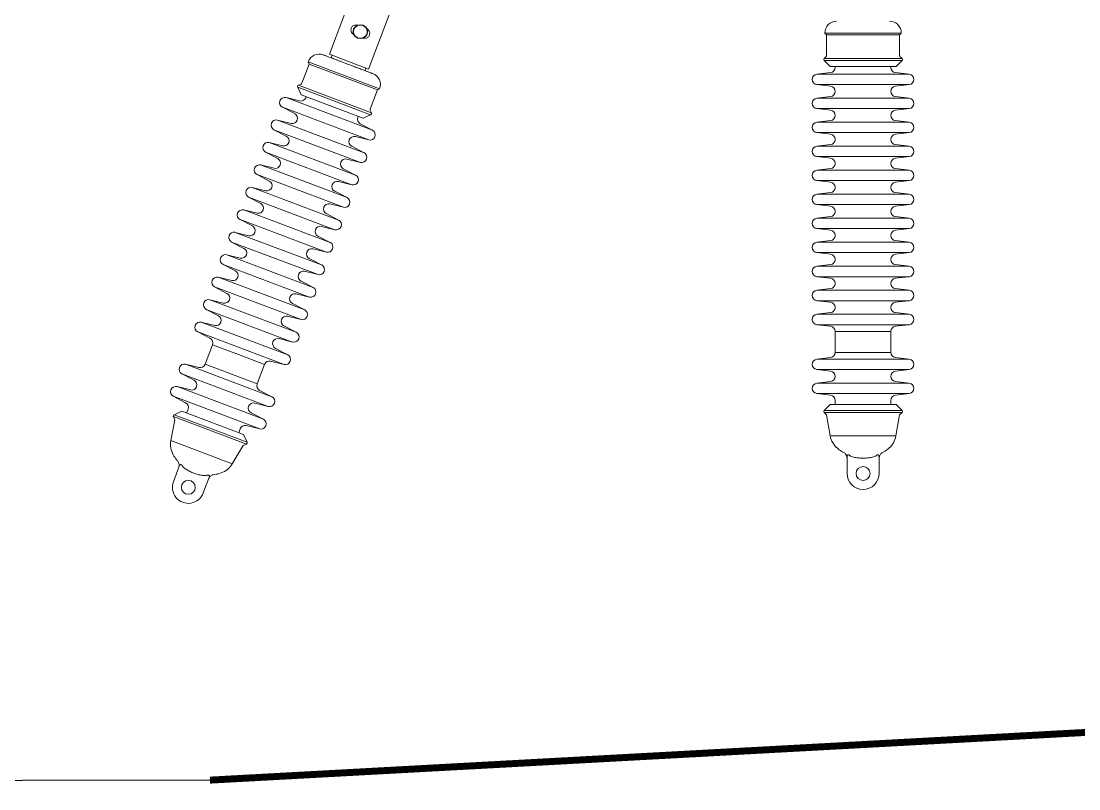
# Model space of a CAD drawing. Header units: millimetres. Extents: x -37020 to 35906, y -101 to 52234.
# Drawn here: x -342.589 to -341.069, y 318.874 to 319.977 of the extents above; entities that cross this region are included whole.
import ezdxf

# ---------------------------------------------------------------- set-up
doc = ezdxf.new("R2010")
doc.units = ezdxf.units.MM
doc.layers.add('Catenaria', color=2, linetype='Continuous')
doc.layers.add('catenaria_oll_explicación_apagar', color=40, linetype='Continuous')

msp = doc.modelspace()

# ---------------------------------------------------------------- linework, layer by layer
at = {"color": 8, "linetype": 'Continuous', "lineweight": 15}
for p, q in [((-342.146, 319.9297), (-341.9036, 320.5718)), ((-341.8472, 320.5505), (-342.0896, 319.9084)), ((-341.4313, 319.9577), (-341.4338, 319.9602)), ((-341.4338, 319.9602), (-341.3238, 319.9602)), ((-341.4313, 319.9281), (-341.4313, 319.9577)), ((-341.4313, 319.9577), (-341.3263, 319.9577)), ((-341.3238, 319.9602), (-341.3263, 319.9577)), ((-341.3263, 319.9577), (-341.3263, 319.9281)), ((-342.146, 319.9297), (-342.0896, 319.9084)), ((-342.1433, 319.9244), (-342.1419, 319.9282)), ((-341.4349, 319.9236), (-341.4319, 319.9266)), ((-341.4349, 319.9236), (-341.3227, 319.9236)), ((-341.3257, 319.9266), (-341.3227, 319.9236)), ((-342.1857, 319.8879), (-342.1752, 319.9156)), ((-342.1752, 319.9156), (-342.1767, 319.9188)), ((-342.1767, 319.9188), (-342.0738, 319.88)), ((-342.1752, 319.9156), (-342.077, 319.8785)), ((-342.0937, 319.91), (-342.0951, 319.9062)), ((-341.4263, 319.9122), (-341.4349, 319.9208)), ((-341.4349, 319.9208), (-341.3227, 319.9208)), ((-341.3313, 319.9122), (-341.4263, 319.9122)), ((-341.4188, 319.9107), (-341.4188, 319.9122)), ((-341.3388, 319.9122), (-341.3388, 319.9107)), ((-341.3227, 319.9208), (-341.3313, 319.9122)), ((-341.4452, 319.9009), (-341.4254, 319.9033)), ((-341.4452, 319.9009), (-341.3124, 319.9009)), ((-341.3322, 319.9033), (-341.3124, 319.9009)), ((-342.1866, 319.8713), (-342.1916, 319.8824)), ((-342.1916, 319.8824), (-342.0867, 319.8427)), ((-342.1906, 319.885), (-342.1867, 319.8868)), ((-342.1906, 319.885), (-342.0857, 319.8454)), ((-342.077, 319.8785), (-342.0875, 319.8508)), ((-342.0738, 319.88), (-342.077, 319.8785)), ((-341.4254, 319.8837), (-341.4452, 319.886)), ((-341.4452, 319.886), (-341.3124, 319.886)), ((-341.3124, 319.886), (-341.3322, 319.8837)), ((-342.2083, 319.8674), (-342.1889, 319.8626)), ((-342.2083, 319.8674), (-342.084, 319.8205)), ((-342.0977, 319.8377), (-342.1866, 319.8713)), ((-342.1801, 319.8672), (-342.1796, 319.8686)), ((-341.4452, 319.8664), (-341.4254, 319.8688)), ((-341.4452, 319.8664), (-341.3124, 319.8664)), ((-341.3322, 319.8688), (-341.3124, 319.8664)), ((-342.1958, 319.8443), (-342.2136, 319.8535)), ((-342.2136, 319.8535), (-342.0893, 319.8066)), ((-342.0874, 319.8492), (-342.0857, 319.8454)), ((-341.4254, 319.8492), (-341.4452, 319.8515)), ((-341.4452, 319.8515), (-341.3124, 319.8515)), ((-341.3124, 319.8515), (-341.3322, 319.8492)), ((-342.2205, 319.8351), (-342.2011, 319.8303)), ((-342.2205, 319.8351), (-342.0962, 319.7882)), ((-342.1047, 319.8404), (-342.1053, 319.839)), ((-342.0867, 319.8427), (-342.0977, 319.8377)), ((-341.4452, 319.8319), (-341.4254, 319.8343)), ((-341.4452, 319.8319), (-341.3124, 319.8319)), ((-341.3322, 319.8343), (-341.3124, 319.8319)), ((-342.208, 319.812), (-342.2257, 319.8212)), ((-342.2257, 319.8212), (-342.1015, 319.7743)), ((-342.1017, 319.8297), (-342.084, 319.8205)), ((-341.4254, 319.8147), (-341.4452, 319.817)), ((-341.4452, 319.817), (-341.3124, 319.817)), ((-341.3124, 319.817), (-341.3322, 319.8147)), ((-342.2327, 319.8028), (-342.2133, 319.7981)), ((-342.2327, 319.8028), (-342.1084, 319.7559)), ((-342.0893, 319.8066), (-342.1087, 319.8113)), ((-341.4452, 319.7974), (-341.4254, 319.7998)), ((-341.3322, 319.7998), (-341.3124, 319.7974)), ((-342.2202, 319.7797), (-342.2379, 319.7889)), ((-342.2379, 319.7889), (-342.1137, 319.742)), ((-342.1139, 319.7974), (-342.0962, 319.7882)), ((-341.4452, 319.7974), (-341.3124, 319.7974)), ((-342.2449, 319.7706), (-342.2255, 319.7658)), ((-342.2449, 319.7706), (-342.1206, 319.7237)), ((-342.1015, 319.7743), (-342.1209, 319.7791)), ((-341.4254, 319.7802), (-341.4452, 319.7825)), ((-341.4452, 319.7825), (-341.3124, 319.7825)), ((-341.3124, 319.7825), (-341.3322, 319.7802)), ((-342.2324, 319.7474), (-342.2501, 319.7566)), ((-342.2501, 319.7566), (-342.1259, 319.7097)), ((-342.1261, 319.7651), (-342.1084, 319.7559)), ((-341.4452, 319.7629), (-341.4254, 319.7653)), ((-341.4452, 319.7629), (-341.3124, 319.7629)), ((-341.3322, 319.7653), (-341.3124, 319.7629)), ((-342.1137, 319.742), (-342.133, 319.7468)), ((-341.4254, 319.7457), (-341.4452, 319.748)), ((-341.4452, 319.748), (-341.3124, 319.748)), ((-341.3124, 319.748), (-341.3322, 319.7457)), ((-342.2446, 319.7152), (-342.2623, 319.7244)), ((-342.2623, 319.7244), (-342.138, 319.6774)), ((-342.257, 319.7383), (-342.2377, 319.7335)), ((-342.257, 319.7383), (-342.1328, 319.6914)), ((-342.1383, 319.7329), (-342.1206, 319.7237)), ((-341.4452, 319.7284), (-341.4254, 319.7308)), ((-341.4452, 319.7284), (-341.3124, 319.7284)), ((-341.3322, 319.7308), (-341.3124, 319.7284)), ((-342.1259, 319.7097), (-342.1452, 319.7145)), ((-341.4254, 319.7112), (-341.4452, 319.7135)), ((-341.4452, 319.7135), (-341.3124, 319.7135)), ((-341.3124, 319.7135), (-341.3322, 319.7112)), ((-342.2692, 319.706), (-342.2498, 319.7012)), ((-342.2692, 319.706), (-342.145, 319.6591)), ((-342.1505, 319.7006), (-342.1328, 319.6914)), ((-341.4452, 319.6939), (-341.4254, 319.6963)), ((-341.4452, 319.6939), (-341.3124, 319.6939)), ((-341.3322, 319.6963), (-341.3124, 319.6939)), ((-342.2568, 319.6829), (-342.2745, 319.6921)), ((-342.2745, 319.6921), (-342.1502, 319.6452)), ((-342.138, 319.6774), (-342.1574, 319.6822)), ((-341.4254, 319.6767), (-341.4452, 319.679)), ((-341.4452, 319.679), (-341.3124, 319.679)), ((-341.3124, 319.679), (-341.3322, 319.6767)), ((-342.2814, 319.6737), (-342.262, 319.6689)), ((-342.2814, 319.6737), (-342.1572, 319.6268)), ((-342.1627, 319.6683), (-342.145, 319.6591)), ((-342.269, 319.6506), (-342.2867, 319.6598)), ((-342.2867, 319.6598), (-342.1624, 319.6129)), ((-342.1502, 319.6452), (-342.1696, 319.65)), ((-341.4452, 319.6594), (-341.4254, 319.6618)), ((-341.4452, 319.6594), (-341.3124, 319.6594)), ((-341.3322, 319.6618), (-341.3124, 319.6594)), ((-342.2936, 319.6415), (-342.2742, 319.6367)), ((-342.2936, 319.6415), (-342.1693, 319.5945)), ((-342.1749, 319.636), (-342.1572, 319.6268)), ((-341.4254, 319.6422), (-341.4452, 319.6445)), ((-341.4452, 319.6445), (-341.3124, 319.6445)), ((-341.3124, 319.6445), (-341.3322, 319.6422)), ((-342.2811, 319.6183), (-342.2989, 319.6275)), ((-342.2989, 319.6275), (-342.1746, 319.5806)), ((-342.1624, 319.6129), (-342.1818, 319.6177)), ((-341.4452, 319.6249), (-341.4254, 319.6273)), ((-341.4452, 319.6249), (-341.3124, 319.6249)), ((-341.3322, 319.6273), (-341.3124, 319.6249)), ((-342.3058, 319.6092), (-342.2864, 319.6044)), ((-342.3058, 319.6092), (-342.1815, 319.5623)), ((-342.187, 319.6038), (-342.1693, 319.5945)), ((-341.4254, 319.6077), (-341.4452, 319.61)), ((-341.4452, 319.61), (-341.3124, 319.61)), ((-341.3124, 319.61), (-341.3322, 319.6077)), ((-342.2933, 319.586), (-342.311, 319.5953)), ((-342.311, 319.5953), (-342.1868, 319.5483)), ((-341.4452, 319.5904), (-341.4254, 319.5928)), ((-341.4452, 319.5904), (-341.3124, 319.5904)), ((-341.3322, 319.5928), (-341.3124, 319.5904)), ((-342.318, 319.5769), (-342.2986, 319.5721)), ((-342.318, 319.5769), (-342.1937, 319.53)), ((-342.1992, 319.5715), (-342.1815, 319.5623)), ((-342.1746, 319.5806), (-342.194, 319.5854)), ((-341.4254, 319.5732), (-341.4452, 319.5755)), ((-341.4452, 319.5755), (-341.3124, 319.5755)), ((-341.3124, 319.5755), (-341.3322, 319.5732)), ((-342.3055, 319.5538), (-342.3232, 319.563)), ((-342.3232, 319.563), (-342.199, 319.5161)), ((-341.4452, 319.5559), (-341.4254, 319.5583)), ((-341.3322, 319.5583), (-341.3124, 319.5559)), ((-342.3302, 319.5446), (-342.3108, 319.5398)), ((-342.3302, 319.5446), (-342.2059, 319.4977)), ((-342.1868, 319.5483), (-342.2062, 319.5531)), ((-341.4452, 319.5559), (-341.3124, 319.5559)), ((-341.4254, 319.5387), (-341.4452, 319.541)), ((-341.4452, 319.541), (-341.3124, 319.541)), ((-341.3124, 319.541), (-341.3322, 319.5387)), ((-342.3177, 319.5215), (-342.3354, 319.5307)), ((-342.3354, 319.5307), (-342.2112, 319.4838)), ((-342.2114, 319.5392), (-342.1937, 319.53)), ((-341.4188, 319.5012), (-341.4188, 319.5312)), ((-341.4188, 319.5312), (-341.3788, 319.5312)), ((-341.3788, 319.5312), (-341.3388, 319.5312)), ((-341.3388, 319.5312), (-341.3388, 319.5012)), ((-342.3248, 319.4841), (-342.3142, 319.5122)), ((-342.3142, 319.5122), (-342.2767, 319.4981)), ((-342.199, 319.5161), (-342.2183, 319.5209)), ((-342.2767, 319.4981), (-342.2393, 319.4839)), ((-342.2236, 319.5069), (-342.2059, 319.4977)), ((-341.3388, 319.5012), (-341.4188, 319.5012)), ((-342.3529, 319.4843), (-342.3336, 319.4795)), ((-342.3529, 319.4843), (-342.2287, 319.4374)), ((-342.2499, 319.4559), (-342.3248, 319.4841)), ((-342.2393, 319.4839), (-342.2499, 319.4559)), ((-342.2112, 319.4838), (-342.2305, 319.4886)), ((-341.4452, 319.4914), (-341.4254, 319.4938)), ((-341.4452, 319.4914), (-341.3124, 319.4914)), ((-341.3322, 319.4938), (-341.3124, 319.4914)), ((-342.3405, 319.4612), (-342.3582, 319.4704)), ((-342.3582, 319.4704), (-342.2339, 319.4234)), ((-341.4254, 319.4742), (-341.4452, 319.4765)), ((-341.4452, 319.4765), (-341.3124, 319.4765)), ((-341.3124, 319.4765), (-341.3322, 319.4742)), ((-342.3651, 319.452), (-342.3457, 319.4472)), ((-342.3651, 319.452), (-342.2409, 319.4051)), ((-341.4452, 319.4569), (-341.4254, 319.4593)), ((-341.4452, 319.4569), (-341.3124, 319.4569)), ((-341.3322, 319.4593), (-341.3124, 319.4569)), ((-342.3527, 319.4289), (-342.3704, 319.4381)), ((-342.3704, 319.4381), (-342.2461, 319.3912)), ((-342.2464, 319.4466), (-342.2287, 319.4374)), ((-341.4254, 319.4397), (-341.4452, 319.442)), ((-341.4452, 319.442), (-341.3124, 319.442)), ((-341.3124, 319.442), (-341.3322, 319.4397)), ((-342.3513, 319.414), (-342.3491, 319.4196)), ((-342.2339, 319.4234), (-342.2533, 319.4282)), ((-341.4349, 319.4176), (-341.4263, 319.4262)), ((-341.4263, 319.4262), (-341.3313, 319.4262)), ((-341.4188, 319.4262), (-341.4188, 319.4322)), ((-341.3388, 319.4322), (-341.3388, 319.4262)), ((-341.3313, 319.4262), (-341.3227, 319.4176)), ((-342.3739, 319.3743), (-342.3683, 319.4044)), ((-342.3683, 319.4044), (-342.3703, 319.409)), ((-342.2654, 319.3694), (-342.3703, 319.409)), ((-342.3693, 319.4116), (-342.3583, 319.4166)), ((-342.2644, 319.372), (-342.3693, 319.4116)), ((-342.3583, 319.4166), (-342.2694, 319.3831)), ((-342.2586, 319.4143), (-342.2409, 319.4051)), ((-341.3227, 319.4176), (-341.4349, 319.4176)), ((-341.4313, 319.4112), (-341.4349, 319.4148)), ((-341.3227, 319.4148), (-341.4349, 319.4148)), ((-341.426, 319.3811), (-341.4313, 319.4112)), ((-341.3263, 319.4112), (-341.3316, 319.3811)), ((-341.3227, 319.4148), (-341.3263, 319.4112)), ((-342.2743, 319.3913), (-342.2764, 319.3857)), ((-342.2461, 319.3912), (-342.2655, 319.396)), ((-342.2856, 319.341), (-342.3739, 319.3743)), ((-342.2694, 319.3831), (-342.2644, 319.372)), ((-341.3316, 319.3811), (-341.426, 319.3811)), ((-342.27, 319.3673), (-342.2856, 319.341)), ((-342.2654, 319.3694), (-342.27, 319.3673)), ((-341.4018, 319.3272), (-341.4018, 319.3511)), ((-341.36, 319.3526), (-341.3608, 319.3519)), ((-341.3558, 319.3511), (-341.3558, 319.3515)), ((-341.3558, 319.3511), (-341.3558, 319.3272)), ((-342.3703, 319.3153), (-342.3619, 319.3376)), ((-342.3189, 319.3214), (-342.3273, 319.2991)), ((-342.3223, 319.3244), (-342.3233, 319.3239)), ((-342.3189, 319.3214), (-342.3188, 319.3218))]:
    msp.add_line(p, q, dxfattribs=at)
at = {"color": 8}
msp.add_circle((-342.1015, 319.9621), 0.01, dxfattribs=at)
at = {"color": 8, "linetype": 'Continuous', "lineweight": 15}
for centre in [(-341.3788, 319.3272), (-342.3488, 319.3072)]:
    msp.add_circle(centre, 0.01, dxfattribs=at)
for centre, radius, start, end in [((-341.4168, 319.9602), 0.017, 90, 180), ((-341.3408, 319.9602), 0.017, 0, 90), ((-342.1608, 319.9128), 0.017, 69.3154, 159.3154), ((-341.4334, 319.9222), 0.002, 135, 225), ((-341.4333, 319.9281), 0.002, 315, 0), ((-341.3243, 319.9281), 0.002, 180, 225), ((-341.3241, 319.9222), 0.002, 315, 45), ((-341.4263, 319.9107), 0.0075, 276.9668, 0), ((-341.3313, 319.9107), 0.0075, 180, 263.0332), ((-342.0897, 319.886), 0.017, 339.3154, 69.3154), ((-341.4443, 319.8935), 0.0075, 96.9668, 263.0332), ((-341.3133, 319.8935), 0.0075, 276.9668, 83.0332), ((-342.1898, 319.8832), 0.002, 114.3154, 204.3154), ((-342.1876, 319.8886), 0.002, 294.3154, 339.3154), ((-341.4263, 319.8762), 0.0075, 276.9668, 83.0332), ((-341.3313, 319.8762), 0.0075, 96.9668, 263.0332), ((-342.2101, 319.8601), 0.0075, 76.2822, 242.3487), ((-342.1871, 319.8699), 0.0075, 256.2822, 339.3154), ((-341.4443, 319.859), 0.0075, 96.9668, 263.0332), ((-341.3133, 319.859), 0.0075, 276.9668, 83.0332), ((-342.0856, 319.8501), 0.002, 159.3154, 204.3154), ((-342.0875, 319.8446), 0.002, 294.3154, 24.3154), ((-341.4263, 319.8417), 0.0075, 276.9668, 83.0332), ((-341.3313, 319.8417), 0.0075, 96.9668, 263.0332), ((-342.2223, 319.8278), 0.0075, 76.2822, 242.3487), ((-342.1993, 319.8376), 0.0075, 256.2822, 62.3487), ((-342.0983, 319.8363), 0.0075, 159.3154, 242.3487), ((-341.4443, 319.8245), 0.0075, 96.9668, 263.0332), ((-341.3133, 319.8245), 0.0075, 276.9668, 83.0332), ((-342.0875, 319.8138), 0.0075, 256.2822, 62.3487), ((-342.2344, 319.7956), 0.0075, 76.2822, 242.3487), ((-342.2115, 319.8053), 0.0075, 256.2822, 62.3487), ((-342.1104, 319.8041), 0.0075, 76.2822, 242.3487), ((-341.4263, 319.8072), 0.0075, 276.9668, 83.0332), ((-341.3313, 319.8072), 0.0075, 96.9668, 263.0332), ((-342.0997, 319.7816), 0.0075, 256.2822, 62.3487), ((-341.4443, 319.79), 0.0075, 96.9668, 263.0332), ((-341.3133, 319.79), 0.0075, 276.9668, 83.0332), ((-342.2466, 319.7633), 0.0075, 76.2822, 242.3487), ((-342.2237, 319.7731), 0.0075, 256.2822, 62.3487), ((-342.1226, 319.7718), 0.0075, 76.2822, 242.3487), ((-341.4263, 319.7727), 0.0075, 276.9668, 83.0332), ((-341.3313, 319.7727), 0.0075, 96.9668, 263.0332), ((-342.1119, 319.7493), 0.0075, 256.2822, 62.3487), ((-341.4443, 319.7555), 0.0075, 96.9668, 263.0332), ((-341.3133, 319.7555), 0.0075, 276.9668, 83.0332), ((-342.2359, 319.7408), 0.0075, 256.2822, 62.3487), ((-342.1348, 319.7395), 0.0075, 76.2822, 242.3487), ((-341.4263, 319.7382), 0.0075, 276.9668, 83.0332), ((-341.3313, 319.7382), 0.0075, 96.9668, 263.0332), ((-342.2588, 319.731), 0.0075, 76.2822, 242.3487), ((-342.1241, 319.717), 0.0075, 256.2822, 62.3487), ((-341.4443, 319.721), 0.0075, 96.9668, 263.0332), ((-341.3133, 319.721), 0.0075, 276.9668, 83.0332), ((-342.2481, 319.7085), 0.0075, 256.2822, 62.3487), ((-342.147, 319.7072), 0.0075, 76.2822, 242.3487), ((-341.4263, 319.7037), 0.0075, 276.9668, 83.0332), ((-341.3313, 319.7037), 0.0075, 96.9668, 263.0332), ((-342.271, 319.6987), 0.0075, 76.2822, 242.3487), ((-341.4443, 319.6865), 0.0075, 96.9668, 263.0332), ((-341.3133, 319.6865), 0.0075, 276.9668, 83.0332), ((-342.2603, 319.6762), 0.0075, 256.2822, 62.3487), ((-342.1592, 319.675), 0.0075, 76.2822, 242.3487), ((-342.1363, 319.6847), 0.0075, 256.2822, 62.3487), ((-342.2832, 319.6665), 0.0075, 76.2822, 242.3487), ((-341.4263, 319.6692), 0.0075, 276.9668, 83.0332), ((-341.3313, 319.6692), 0.0075, 96.9668, 263.0332), ((-342.2724, 319.644), 0.0075, 256.2822, 62.3487), ((-342.1714, 319.6427), 0.0075, 76.2822, 242.3487), ((-342.1484, 319.6525), 0.0075, 256.2822, 62.3487), ((-341.4443, 319.652), 0.0075, 96.9668, 263.0332), ((-341.3133, 319.652), 0.0075, 276.9668, 83.0332), ((-342.2954, 319.6342), 0.0075, 76.2822, 242.3487), ((-341.4263, 319.6347), 0.0075, 276.9668, 83.0332), ((-341.3313, 319.6347), 0.0075, 96.9668, 263.0332), ((-342.2846, 319.6117), 0.0075, 256.2822, 62.3487), ((-342.1836, 319.6104), 0.0075, 76.2822, 242.3487), ((-342.1606, 319.6202), 0.0075, 256.2822, 62.3487), ((-341.4443, 319.6175), 0.0075, 96.9668, 263.0332), ((-341.3133, 319.6175), 0.0075, 276.9668, 83.0332), ((-342.3076, 319.6019), 0.0075, 76.2822, 242.3487), ((-341.4263, 319.6002), 0.0075, 276.9668, 83.0332), ((-341.3313, 319.6002), 0.0075, 96.9668, 263.0332), ((-342.1728, 319.5879), 0.0075, 256.2822, 62.3487), ((-341.4443, 319.583), 0.0075, 96.9668, 263.0332), ((-341.3133, 319.583), 0.0075, 276.9668, 83.0332), ((-342.3197, 319.5696), 0.0075, 76.2822, 242.3487), ((-342.2968, 319.5794), 0.0075, 256.2822, 62.3487), ((-342.1958, 319.5781), 0.0075, 76.2822, 242.3487), ((-341.4263, 319.5657), 0.0075, 276.9668, 83.0332), ((-341.3313, 319.5657), 0.0075, 96.9668, 263.0332), ((-342.185, 319.5556), 0.0075, 256.2822, 62.3487), ((-342.3319, 319.5373), 0.0075, 76.2822, 242.3487), ((-342.309, 319.5471), 0.0075, 256.2822, 62.3487), ((-342.2079, 319.5458), 0.0075, 76.2822, 242.3487), ((-341.4443, 319.5485), 0.0075, 96.9668, 263.0332), ((-341.3133, 319.5485), 0.0075, 276.9668, 83.0332), ((-342.1972, 319.5234), 0.0075, 256.2822, 62.3487), ((-341.4263, 319.5312), 0.0075, 0, 83.0332), ((-341.3313, 319.5312), 0.0075, 96.9668, 180), ((-342.3212, 319.5149), 0.0075, 339.3154, 62.3487), ((-342.2201, 319.5136), 0.0075, 76.2822, 242.3487), ((-342.2094, 319.4911), 0.0075, 256.2822, 62.3487), ((-341.4263, 319.5012), 0.0075, 276.9668, 0), ((-341.3313, 319.5012), 0.0075, 180, 263.0332), ((-342.3547, 319.477), 0.0075, 76.2822, 242.3487), ((-342.3318, 319.4868), 0.0075, 256.2822, 339.3154), ((-342.2323, 319.4813), 0.0075, 76.2822, 159.3154), ((-341.4443, 319.484), 0.0075, 96.9668, 263.0332), ((-341.3133, 319.484), 0.0075, 276.9668, 83.0332), ((-341.4263, 319.4667), 0.0075, 276.9668, 83.0332), ((-341.3313, 319.4667), 0.0075, 96.9668, 263.0332), ((-342.3669, 319.4447), 0.0075, 76.2822, 242.3487), ((-342.344, 319.4545), 0.0075, 256.2822, 62.3487), ((-342.2429, 319.4532), 0.0075, 159.3154, 242.3487), ((-341.4443, 319.4495), 0.0075, 96.9668, 263.0332), ((-341.3133, 319.4495), 0.0075, 276.9668, 83.0332), ((-342.2322, 319.4307), 0.0075, 256.2822, 62.3487), ((-341.4263, 319.4322), 0.0075, 0, 83.0332), ((-341.3313, 319.4322), 0.0075, 96.9668, 180), ((-342.3562, 319.4222), 0.0075, 339.3154, 62.3487), ((-342.2551, 319.421), 0.0075, 76.2822, 242.3487), ((-342.3685, 319.4098), 0.002, 114.3154, 204.3154), ((-342.2443, 319.3985), 0.0075, 256.2822, 62.3487), ((-341.4334, 319.4162), 0.002, 135, 225), ((-341.3241, 319.4162), 0.002, 315, 45), ((-342.2673, 319.3887), 0.0075, 76.2822, 159.3154), ((-342.3444, 319.3687), 0.03, 169.3154, 209.387), ((-341.3964, 319.3863), 0.03, 190, 230.0716), ((-341.3611, 319.3863), 0.03, 309.9284, 350), ((-342.2662, 319.3712), 0.002, 294.3154, 24.3154), ((-342.3114, 319.3563), 0.03, 289.2438, 329.3154), ((-342.3488, 319.3072), 0.023, 159.3154, 339.3154), ((-341.3788, 319.3272), 0.023, 180, 0)]:
    msp.add_arc(centre, radius, start, end, dxfattribs=at)
for points, knots in [([(-342.1106, 319.958), (-342.1113, 319.9584), (-342.1128, 319.9591), (-342.1143, 319.9611), (-342.1151, 319.9634), (-342.1151, 319.9658), (-342.1143, 319.968), (-342.113, 319.9697), (-342.1112, 319.971), (-342.109, 319.9717), (-342.107, 319.9716), (-342.1059, 319.9712), (-342.1056, 319.9711)], [0, 0, 0, 0, 0.111195, 0.222234, 0.336725, 0.4472, 0.546061, 0.638619, 0.735459, 0.842287, 0.956369, 1, 1, 1, 1]), ([(-342.0925, 319.9662), (-342.0918, 319.9658), (-342.0903, 319.9651), (-342.0888, 319.9631), (-342.088, 319.9608), (-342.088, 319.9584), (-342.0888, 319.9562), (-342.0901, 319.9545), (-342.0919, 319.9532), (-342.0941, 319.9526), (-342.0961, 319.9526), (-342.0972, 319.953), (-342.0975, 319.9531)], [0, 0, 0, 0, 0.111195, 0.222234, 0.336725, 0.4472, 0.546061, 0.638619, 0.735459, 0.842287, 0.956369, 1, 1, 1, 1]), ([(-342.1547, 319.9287), (-342.1547, 319.9287), (-342.1547, 319.9287), (-342.1542, 319.9285), (-342.1534, 319.9282), (-342.1522, 319.9278), (-342.1506, 319.9272), (-342.1487, 319.9265), (-342.1464, 319.9256), (-342.1435, 319.9245), (-342.14, 319.9232), (-342.1375, 319.9222), (-342.1363, 319.9218)], [0, 0, 0, 0, 0.0738155, 0.1701917, 0.2665548, 0.362931, 0.459294, 0.5536623, 0.6480177, 0.7687258, 0.8861228, 1, 1, 1, 1]), ([(-342.1363, 319.9218), (-342.135, 319.9213), (-342.1323, 319.9203), (-342.1281, 319.9187), (-342.1239, 319.9171), (-342.12, 319.9156), (-342.1164, 319.9143), (-342.1128, 319.9129), (-342.1092, 319.9115), (-342.1057, 319.9102), (-342.1024, 319.909), (-342.0993, 319.9078), (-342.0962, 319.9066), (-342.0931, 319.9055), (-342.0903, 319.9044), (-342.0879, 319.9035), (-342.0861, 319.9028), (-342.0847, 319.9023), (-342.0839, 319.902), (-342.0836, 319.9019), (-342.0837, 319.9019), (-342.0837, 319.9019)], [0, 0, 0, 0, 0.058891, 0.119603, 0.182018, 0.230818, 0.279611, 0.329449, 0.37928, 0.429119, 0.47895, 0.52775, 0.576543, 0.638964, 0.699677, 0.758561, 0.817451, 0.878164, 0.940579, 0.989378, 1, 1, 1, 1]), ([(-341.4048, 319.3561), (-341.4061, 319.3568), (-341.4086, 319.3582), (-341.4123, 319.3606), (-341.4145, 319.3624), (-341.4156, 319.3633)], [0, 0, 0, 0, 0.336643, 0.676338, 1, 1, 1, 1]), ([(-341.3419, 319.3633), (-341.3428, 319.3626), (-341.3448, 319.3609), (-341.3481, 319.3588), (-341.3508, 319.3571), (-341.3524, 319.3563), (-341.3528, 319.3562)], [0, 0, 0, 0, 0.274899, 0.587477, 0.902101, 1, 1, 1, 1]), ([(-342.3629, 319.3434), (-342.3639, 319.3445), (-342.3658, 319.3467), (-342.3684, 319.3503), (-342.3698, 319.3527), (-342.3705, 319.354)], [0, 0, 0, 0, 0.336643, 0.676338, 1, 1, 1, 1]), ([(-342.3629, 319.3349), (-342.3627, 319.3355), (-342.3623, 319.3369), (-342.3621, 319.3389), (-342.3622, 319.341), (-342.3626, 319.3425), (-342.3628, 319.3433), (-342.3629, 319.3434)], [0, 0, 0, 0, 0.1618786, 0.3284551, 0.4903377, 0.6569471, 0.6898322, 0.6898322, 0.6898322, 0.6898322]), ([(-341.4018, 319.3481), (-341.4018, 319.3488), (-341.4019, 319.3502), (-341.4024, 319.3522), (-341.4033, 319.3541), (-341.4041, 319.3554), (-341.4046, 319.356), (-341.4047, 319.3561)], [0, 0, 0, 0, 0.1618786, 0.3284551, 0.4903377, 0.6569471, 0.6898322, 0.6898322, 0.6898322, 0.6898322]), ([(-341.3968, 319.3519), (-341.3971, 319.3522), (-341.3977, 319.3528), (-341.3986, 319.3536), (-341.3995, 319.354), (-341.4004, 319.354), (-341.401, 319.3537), (-341.4017, 319.3528), (-341.4017, 319.3518), (-341.4018, 319.3511)], [0, 0, 0, 0, 0.1456999, 0.2663806, 0.3776883, 0.4821934, 0.5908504, 0.712234, 1, 1, 1, 1]), ([(-341.3968, 319.3519), (-341.3948, 319.3513), (-341.3909, 319.3502), (-341.3849, 319.3493), (-341.3788, 319.3489), (-341.3727, 319.3493), (-341.3666, 319.3502), (-341.3627, 319.3513), (-341.3608, 319.3519)], [0, 0, 0, 0, 0.165608, 0.332349, 0.5, 0.667664, 0.834397, 1, 1, 1, 1]), ([(-341.3558, 319.3515), (-341.3559, 319.352), (-341.3559, 319.3528), (-341.3564, 319.3535), (-341.3569, 319.3539), (-341.3576, 319.354), (-341.3584, 319.3538), (-341.3592, 319.3534), (-341.3597, 319.3529), (-341.36, 319.3526)], [0, 0, 0, 0, 0.239972, 0.37963, 0.4998, 0.614387, 0.731041, 0.854771, 1, 1, 1, 1]), ([(-341.3558, 319.3481), (-341.3557, 319.3488), (-341.3557, 319.3502), (-341.3551, 319.3522), (-341.3543, 319.3541), (-341.3534, 319.3554), (-341.3529, 319.356), (-341.3528, 319.3562)], [0, 0, 0, 0, 0.1618786, 0.3284551, 0.4903377, 0.6569471, 0.693981, 0.693981, 0.693981, 0.693981]), ([(-342.3569, 319.3367), (-342.3571, 319.3371), (-342.3575, 319.3379), (-342.3581, 319.3389), (-342.3588, 319.3396), (-342.3595, 319.3399), (-342.3603, 319.3398), (-342.3612, 319.3392), (-342.3616, 319.3383), (-342.3619, 319.3376)], [0, 0, 0, 0, 0.1456999, 0.2663806, 0.3776883, 0.4821934, 0.5908504, 0.712234, 1, 1, 1, 1]), ([(-342.3569, 319.3367), (-342.3553, 319.3354), (-342.3521, 319.333), (-342.3467, 319.33), (-342.3411, 319.3275), (-342.3353, 319.3257), (-342.3293, 319.3244), (-342.3253, 319.3241), (-342.3233, 319.3239)], [0, 0, 0, 0, 0.165608, 0.332349, 0.5, 0.667664, 0.834397, 1, 1, 1, 1]), ([(-342.3188, 319.3218), (-342.3186, 319.3223), (-342.3184, 319.323), (-342.3186, 319.3239), (-342.3189, 319.3245), (-342.3195, 319.3248), (-342.3203, 319.3249), (-342.3213, 319.3248), (-342.3219, 319.3245), (-342.3223, 319.3244)], [0, 0, 0, 0, 0.239972, 0.37963, 0.4998, 0.614387, 0.731041, 0.854771, 1, 1, 1, 1]), ([(-342.3199, 319.3186), (-342.3196, 319.3193), (-342.3191, 319.3205), (-342.3179, 319.3222), (-342.3164, 319.3237), (-342.3151, 319.3246), (-342.3144, 319.325), (-342.3143, 319.3251)], [0, 0, 0, 0, 0.1618786, 0.3284551, 0.4903377, 0.6569471, 0.693981, 0.693981, 0.693981, 0.693981]), ([(-342.3015, 319.328), (-342.3027, 319.3276), (-342.3051, 319.3268), (-342.3089, 319.3259), (-342.312, 319.3253), (-342.3138, 319.3251), (-342.3143, 319.3251)], [0, 0, 0, 0, 0.274899, 0.587477, 0.902101, 1, 1, 1, 1])]:
    msp.add_open_spline(points, degree=3, knots=knots, dxfattribs=at)
at = {"layer": 'Catenaria', "color": 90, "ltscale": 0.1, "const_width": 0.01, "elevation": -11.48}
msp.add_lwpolyline([(35.4748, 322.1038), (3.6992, 321.7735), (-52.4617, 322.2083), (-107.4143, 322.1219), (-158.8467, 322.1789), (-218.1735, 322.0931), (-282.0546, 322.1683), (-282.0546, 322.1683), (-342.3177, 318.8864)], dxfattribs=at)
at = {"layer": 'catenaria_oll_explicación_apagar', "linetype": 'Continuous', "elevation": -11.48}
msp.add_lwpolyline([(-342.3177, 318.8864), (-349.3177, 318.8739)], dxfattribs=at)

doc.saveas('drawing.dxf')
